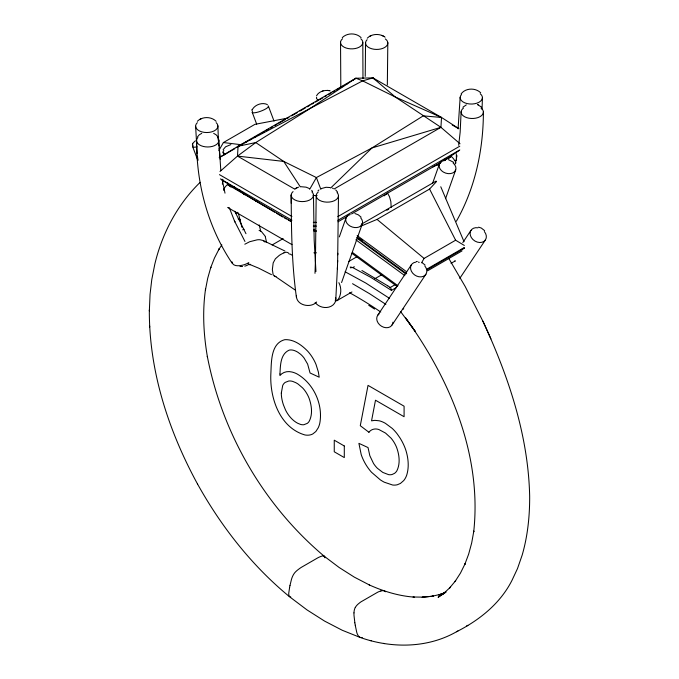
<?xml version="1.0" encoding="UTF-8"?>
<svg xmlns="http://www.w3.org/2000/svg" width="679" height="679" viewBox="0 0 679 679"><rect width="100%" height="100%" fill="white"/><g stroke="black" fill="none" stroke-linecap="round" stroke-linejoin="round"><path stroke-width="1.02" d="M316.193 195.544L315.438 261.356M456.33 153.777L456.424 157.604M338.482 195.9L337.624 262.018M365.548 42.684L365.234 76.396M387.819 42.684L387.336 84.994M281.318 393.031L282.719 385.426A20.625 11.908 60 0 1 285.214 382.387L288.719 381.029A20.022 11.56 60 0 1 292.768 381.428L295.772 382.676A26.108 15.074 60 0 1 298.183 384.127L302.579 387.879A18.537 10.703 60 0 1 305.694 391.791L306.254 392.666A20.429 11.798 60 0 1 307.825 395.441A19.878 11.475 60 0 1 309.123 398.361C311.678 405.635 312.9 414.428 309.089 421.472A20.99 12.12 60 0 1 307.273 423.382L303.861 424.723A17.96 10.372 60 0 1 300.593 424.434L297.691 423.263A20.879 12.061 60 0 1 289.016 415.675A20.311 11.721 60 0 1 285.477 409.887L283.381 404.743A30.003 17.323 60 0 1 281.301 393.022M391.189 207.418L390.841 201.578L389.5 196.715L387.531 193.184L385.833 194.534M222.373 184.162L222.712 180.75M482.421 97.937L482.056 109.234M231.997 261.839C232.804 267.161 240.23 265.905 243.982 264.793A11.577 5.984 -18.7 0 0 248.803 262.586M460.158 97.301L458.087 128.772M335.766 300.025L337.446 267.28M337.819 254.786L337.862 253.267M315.48 259.777L314.997 273.348M337.395 268.901L337.667 260.439M461.134 111.602L460.158 132.159L458.673 145.298M483.397 111.874C483.355 149.804 475.173 188.058 456.381 221.244M353.98 612.899L353.963 613.409A23.757 16.194 -71.2 0 0 354.014 615.471L354.854 622.813M149.355 310.94L150.042 294.423L151.782 279.544L154.787 264.292C162.06 233.568 177.363 204.438 200.135 182.362M220.013 171.481L237.489 156.102L238.083 146.24L355.889 78.229L372.966 77.89L441.52 117.467L458.8 128.603M460.031 143.761L440.934 127.329L441.52 117.467L395.288 97.004L362.628 80.869L355.889 78.229L307.052 110.473L255.771 142.565L237.489 156.102L295.076 189.348M296.417 295.399C295.806 305.312 310.668 308.69 316.618 302.002M192.386 145.187L193.142 142.904L195.374 140.833M289.627 587.318L288.787 592.928A23.731 10.669 -50.8 0 0 288.728 594.329L289.254 596.468L290.773 597.045M289.636 587.267L290.001 585.425M290.009 585.374L291.478 579.365A23.757 10.677 -50.8 0 1 292.021 577.727L292.208 577.235A12.935 5.814 -50.8 0 1 292.946 575.597A7.554 3.395 -50.8 0 1 294.898 572.575A9.073 4.074 -50.8 0 1 296.536 570.946A13.97 6.281 -50.8 0 1 298.157 569.596L299.685 568.459A43.023 19.335 -50.8 0 1 301.255 567.389L318.052 557.688A43.023 19.343 -50.8 0 1 319.546 556.992L320.972 556.415A13.97 6.281 -50.8 0 1 322.406 555.999A9.073 4.082 -50.8 0 1 323.688 555.982A7.562 3.395 -50.8 0 1 324.817 557.136M455.21 163.902L456.975 155.686M192.53 144.279L192.641 143.812L192.412 144.746M252.189 109.429L251.968 110.363C254.065 104.982 262.179 101.884 267.356 104.583M339.313 236.92L345.917 218.197M341.579 282.549L362.348 223.731M432.701 182.999L439.313 164.276M445.534 198.726L455.736 169.809M223.119 149.72L225.581 146.808L230.868 144.585M316.516 95.807C318.969 91.139 325.326 89.586 330.172 90.842M218.918 150.466L223.399 142.548L254.922 124.35L287.658 118.112M309.666 189.339L316.389 177.558L371.956 147.954L423.246 115.863L441.52 117.467M421.574 262.798L424.086 258.419L455.617 240.213L464.334 245.45M221.855 244.881L218.502 249.94L219.224 248.726L214.42 258.113L210.439 268.358L210.872 267.144L207.715 278.246L205.423 290.077L205.559 288.974C202.283 311.585 203.573 334.611 207.451 357.061L207.324 356.373C222.22 433.618 264.148 505.813 324.452 556.424M377.549 315.514L411.44 264.691M392.046 325.02L425.92 274.24M462.806 242.581L470.988 230.317M459.768 278.382L485.468 239.857M197.504 136.852L199.32 134.748L201.765 133.347M461.109 93.931C465.454 87.812 475.555 87.616 480.707 92.794M360.829 226.192L377.04 219.402L429.578 189.059L436.521 181.531M330.639 188.049L371.956 147.954L440.934 127.329L395.288 97.004L372.966 77.89L362.628 80.869L238.083 146.24L219.19 157.638M342.267 37.625C347.164 32.694 356.178 32.694 361.084 37.625M367.28 38.177C371.863 33.517 379.943 33.33 385.078 37.192M197.343 121.286C202.232 116.355 211.245 116.372 216.134 121.295M462.883 107.248L466.32 104.872M317.95 190.918L318.969 189.942M443.591 160.431L445.118 159.124M385.29 194.966L384.17 195.849M244.813 244.219L249.719 241.724L257.035 239.857A13.461 11.178 -35.2 0 1 260.091 239.763L262.926 240.451L265.039 242.08M449.15 157.961L448.327 158.563M451.433 155.033L451.45 156.28L449.269 157.876M352.817 80.36L355.889 78.229M389.788 287.565L390.781 287.972L391.452 290.383L396.129 287.684M444.94 160.091L458.987 150.636M437.055 165.252L439.678 163.597M249.728 264.878L250.627 264.309M444.677 593.073L438.099 597.291L445.747 591.825L443.404 593.726L450.389 587.191L449.405 588.209L455.677 580.647L454.938 581.682L460.455 573.11L465.166 563.621L464.742 564.572L468.637 554.174L471.676 542.971L473.832 531.037L473.713 531.776C482.115 454.896 449.897 379.001 405.524 317.806L415.234 331.369L400.61 311.602M220.149 157.138L234.815 148.667M236.648 147.606L239.407 146.019M241.24 144.958L243.074 143.897M244.907 142.836L247.657 141.249M249.49 140.197L251.323 139.136M254.073 137.548L255.907 136.487M257.74 135.427L259.573 134.366M262.332 132.778L264.165 131.726M265.998 130.665L268.748 129.078M270.582 128.017L272.415 126.956M275.165 125.369L276.998 124.308M278.831 123.255L285.256 119.546M287.09 118.486L288.923 117.425M291.673 115.837L297.173 112.663M299.923 111.076L305.423 107.902M307.264 106.841L310.014 105.253M311.848 104.193L313.681 103.132M315.514 102.071L318.264 100.484M320.098 99.431L322.848 97.835M324.681 96.783L326.514 95.722M328.356 94.661L331.106 93.074M332.939 92.013L334.772 90.961M336.606 89.9L339.356 88.312M341.189 87.251L343.022 86.191M345.772 84.603L347.606 83.542M334.085 189.017L440.934 127.329M272.152 244.949L283.143 238.609M337.828 216.601L459.785 146.189M337.828 220.336L459.785 149.923M337.972 221.804L347.563 216.262M351.561 213.953L441.07 162.281M445.059 159.972L451.45 156.28M361.287 224.265L436.088 181.081M386.877 210.252L388.702 209.2M348.582 261.576L357.477 256.433M336.86 300.687L351.943 291.978M374.833 278.763L382.158 274.537M390.111 287.582L395.501 284.467M427.116 268.986L464.266 247.538M427.159 269.724L464.3 248.276M427.583 270.802L462.059 250.891M451.034 263.333L455.269 260.94M355.244 625.206L356.713 632.191A23.731 16.177 -71.2 0 0 357.247 633.889L358.563 636.308L360.159 637.445C391.274 648.504 427.397 648.411 456.526 631.75C479.374 620.207 500.338 603.504 512.051 580.222L517.5 568.578L522.193 555.032C527.719 535.918 529.764 515.989 529.662 496.137L529.645 495.577C528.22 434.815 508.299 376.09 483.007 321.396L465.149 286.436L448.912 258.665M466.498 626.08L467.865 625.3M456.526 631.75L457.901 630.978M446.035 592.164L441.876 594.354L444.66 592.928M432.998 166.881L440.552 163.045M242.7 229.825L244.05 229.307M371.54 35.401L369.469 36.394M201.604 118.519L199.533 119.504M295.127 188.584L298.565 187.158M296.392 187.981L297.207 187.599M321.405 188.541L326.056 187.277L330.002 187.54M283.915 252.834L281.106 254.26A31.828 18.375 -60 0 0 279.264 255.397L275.36 258.826L273.179 262.909L272.355 269.521L273.179 274.987L295.594 290.323M323.102 90.927L322.27 91.241M445.56 592.394L438.651 594.948L441.545 594.083L432.082 596.247L422.134 597.265L433.414 596.111L432.082 596.247M462.255 248.828L464.224 248.115M380.86 590.985L379.323 591.502A43.023 29.333 -71.2 0 0 377.762 592.164L360.956 601.857A43.023 29.324 -71.2 0 0 359.463 602.969L358.037 604.157A13.97 9.523 -71.2 0 0 356.602 605.617A9.073 6.187 -71.2 0 0 355.321 607.459M455.117 260.974L454.658 261.059M238.083 146.24L255.771 142.565L283.72 161.424L316.389 177.558L320.878 189.416M362.263 637.564L360.159 637.445L342.258 630.265L324.647 621.124L307.035 609.929L289.695 596.849M416.448 261.542L417.296 261.466M242.564 266.507L239.993 266.499M276.056 276.531L274.257 276.226M313.078 195.544L317.101 195.467M301.043 186.717L306.085 187.158L309.522 188.584M313.325 222.356L316.414 222.373M313.325 226.09L316.414 226.107M313.825 230.062L314.912 230.062M313.885 252.8L316.431 252.809M423.441 597.138L413.044 597.002L414.215 597.121C398.531 595.984 383.389 591.265 369.104 584.857L369.622 585.077L354.37 577.167L339.11 567.466L324.087 556.135M350.169 267.051L351.391 267.22A10.499 7.588 41 0 1 352.987 267.721L370.963 277.465L391.452 290.383M313.537 230.852L316.406 231.072L313.528 230.062M329.23 90.587L327.312 90.375M237.489 156.102L283.72 161.424L300.322 186.895M223.399 142.548L242.14 144.839M353.81 266.788L354.421 266.889M221.999 180.071L255.762 200.967L257.833 201.247M383.559 643.378L384.586 643.599M370.335 640.535L371.311 640.747M478.559 227.168L481.301 228.042L484.628 230.656M239.967 190.179L236.886 189.449L233.856 186.555M448.31 159.607L453.657 162.315M228.619 207.74L227.838 207.46M354.913 213.529L358.3 214.819L361.101 217.17M345.127 271.795L365.777 283.033L389.474 298.344M238.159 218.918L240.51 219.792M248.166 263.8L258.572 268.12L271.473 274.656M263.741 240.773L284.985 251.052M332.464 188.151L333.279 188.541M383.907 36.386L381.836 35.393M478.211 104.855L477.405 104.464L481.674 107.24M213.656 133.356L216.083 134.765L217.9 136.861M284.569 218.001L286.402 219.011M288.236 220.021L290.985 221.541M361.924 270.497L387.701 285.808M352.545 283.703L369.614 293.727L385.867 304.379M422.202 262.748L425.079 265.039M356.874 237.294L358.826 238.388M359.276 238.643L360.176 239.144M360.473 239.314L360.922 239.568M361.678 239.984L362.272 240.324M452.214 124.978L458.639 128.687M219.461 174.639L291.919 216.474M220.378 178.9L291.919 220.2M227.686 182.812L227.72 184.688L291.512 221.515M228.136 207.757L291.97 244.618M255.762 200.967L274.647 212.188M276.446 213.257L282.736 216.991M290.205 254.065L292.607 255.533M387.616 285.757L390.391 287.523M368.739 305.295L374.562 309.072M230.996 187.081L230.529 186.742M357.171 235.588L406.704 271.829M357.162 237.472L406.687 273.713M357.052 238.261L405.77 273.917M355.864 239.814L404.837 275.657M352.893 252.775L397.919 285.723M351.747 253.233L397.156 286.462M227.72 184.688L230.054 186.394M368.943 432.277L360.277 425.691L368.035 385.375L404.09 406.195L404.09 416.728L375.495 400.22L371.549 420.827L374.884 420.352L379.179 420.793A30.657 17.696 60 0 1 385.4 423.331L392.173 428.364A29.367 16.958 60 0 1 397.181 433.889L399.897 437.785A35.172 20.311 60 0 1 402.392 442.105L403.139 443.582A31.955 18.452 60 0 1 406.11 451.06C408.385 458.8 409.148 467.296 406.721 475.096A37.803 21.821 60 0 1 403.691 480.596L400.44 483.431L397.334 484.747A31.115 17.968 60 0 1 392.615 485.018L384.314 482.217A47.352 27.338 60 0 1 380.308 479.841L371.566 472.304A30.148 17.408 60 0 1 366.227 465.183A31.446 18.155 60 0 1 364.716 462.577A29.944 17.289 60 0 1 361.194 454.548L358.902 443.345L368.035 447.563L369.834 455.728L373.526 463.468A18.537 10.703 60 0 0 377.422 468.298L382.812 472.431L388.583 474.646A20.243 11.687 60 0 0 392.089 474.502L394.524 473.356A23.179 13.376 60 0 0 396.918 470.717C400.449 463.519 399.303 454.803 396.638 447.503A20.429 11.789 60 0 0 394.193 442.555A19.301 11.144 60 0 0 391.045 438.15L385.545 433.092L378.89 429.535A20.209 11.67 60 0 0 374.536 429.035A23.544 13.597 60 0 0 368.926 432.251M377.04 219.402L424.086 258.419M335.171 300.211L335.197 300.237A8.564 3.471 82.6 0 0 337.718 300.11C341.376 295.127 341.749 288.151 338.88 282.676M289.33 596.552C251.688 565.556 221.176 526.497 197.513 483.991L197.572 484.11C168.545 430.859 149.007 371.099 149.338 309.997M372.966 77.89L374.986 79.723M335.706 189.942L337.531 192.038M242.335 192.378L244.338 194.78M315.158 302.435C318.162 306.645 323.934 308.393 328.857 307.129A11.492 9.234 12.4 0 0 335.833 299.269L335.664 297.487M311.712 190.358L312.518 191.478M232.388 263.571C207.995 227.575 196.426 184.136 196.596 140.859M244.966 241.478L234.399 220.845L234.875 221.931L229.307 207.74M245.976 233.703L234.739 211.211M429.578 189.059L455.617 240.213M482.93 321.218L490.917 338.897M440.773 186.767L464.037 241.682M265.082 236.046L261.449 231.607A13.673 10.482 43 0 0 259.081 230.368M268.468 106.323L274.044 121.108M252.198 112.256L256.67 124.121M192.649 146.63L197.827 160.371M265.26 236.496L266.474 242.03M259.166 224.893L260.711 231.038M223.068 152.223L223.841 155.304M238.304 212.883L241.919 227.278M225.004 193.159L222.101 179.154M355.236 625.147L354.862 622.872M296.46 297.589C291.698 263.783 291.359 229.561 291.198 195.484M220.327 159.54L219.003 148.014M197.419 156.017L197.937 160.023M220.811 170.607L218.859 140.23M197.216 153.921L195.62 126.286M315.947 271.524L314.165 239.976L313.46 194.848M218.332 139.093L218.816 146.036M217.908 125.929L218.375 140.264M149.669 326.183L149.686 327.057M456.449 156.348L456.517 160.507M340.816 86.819L340.535 42.259M362.976 78.543L362.815 42.624M291.198 194.848L291.223 203.301M283.907 252.877A9.014 5.203 -60 0 1 289.313 254.175M451.289 156.467A11.28 8.258 37.2 0 1 454.709 160.626M223.977 188.932A11.263 8.725 -34 0 1 227.541 184.501M454.981 160.567A16.245 12.281 35.2 0 1 455.923 163.079M222.746 180.758A16.245 12.281 35.2 0 1 223.018 179.587M223.629 190.341A16.288 12.256 -36.1 0 1 224.197 188.983M197.054 146.834A8.666 1.944 -20.6 0 1 193.209 145.603M268.01 105.865A8.666 1.944 -20.6 0 1 260.609 111.254A8.666 1.944 -20.6 0 1 252.495 111.517M319.3 99.855A8.666 3.132 -14.1 0 1 316.669 97.267M225.903 153.777A8.666 3.132 -14.1 0 1 223.832 150.449M324.91 557.434A12.943 5.814 -50.8 0 1 324.986 557.849M380.86 590.993A13.97 9.523 -71.2 0 1 382.481 590.679A9.073 6.187 -71.2 0 1 384.085 590.849A7.562 5.152 -71.2 0 1 385.502 591.774M353.98 612.899A12.935 8.819 -71.2 0 1 354.166 610.947A7.554 5.152 -71.2 0 1 355.287 607.433M360.761 217.942A8.666 6.349 19.4 0 1 358.936 227.058A8.666 6.349 19.4 0 1 346.901 223.213A8.666 6.349 19.4 0 1 350.237 214.581M453.105 163.011A8.666 6.349 19.4 0 1 452.698 172.984A8.666 6.349 19.4 0 1 440 168.833A8.666 6.349 19.4 0 1 445.186 160.422M484.356 231.547A8.666 6.807 33.7 0 1 482.065 242.25A8.666 6.807 33.7 0 1 470.369 235.401A8.666 6.807 33.7 0 1 477.931 227.788M424.808 265.93A8.666 6.807 33.7 0 1 423.229 276.395A8.666 6.807 33.7 0 1 411.406 271.269A8.666 6.807 33.7 0 1 415.955 262.094M418.383 262.162A8.666 6.807 33.7 0 1 419.223 262.349M392.929 322.194A8.666 6.832 34.9 0 1 381.505 326.234A8.666 6.832 34.9 0 1 379.171 313.859M403.742 308.826A25.479 6.213 -40.2 0 1 402.825 309.259M248.489 264.564A7.257 3.327 -8.6 0 1 244.796 266.134M217.552 137.506A11.144 6.434 0 0 1 207.74 146.978A11.144 6.434 0 0 1 197.886 137.523M216.168 122.653A11.144 6.434 0 0 1 214.063 130.971A11.144 6.434 0 0 1 199.507 130.988A11.144 6.434 0 0 1 197.326 122.678M337.056 192.564A11.144 6.434 0 0 1 334.17 200.806A11.144 6.434 0 0 1 319.631 200.373A11.144 6.434 0 0 1 318.239 192.004M311.899 191.86A11.144 6.434 0 0 1 309.395 200.144A11.144 6.434 0 0 1 294.839 199.932A11.144 6.434 0 0 1 293.065 191.588M480.24 93.778A11.144 6.434 0 0 1 479.17 102.164A11.144 6.434 0 0 1 464.657 102.792A11.144 6.434 0 0 1 461.448 94.593M481.021 108.088A11.144 6.434 0 0 1 479.824 116.78A11.144 6.434 0 0 1 464.725 116.805A11.144 6.434 0 0 1 463.443 108.114M360.812 38.754A11.144 6.434 0 0 1 359.064 47.258A11.144 6.434 0 0 1 344.236 47.233A11.144 6.434 0 0 1 342.572 38.728M385.299 38.915A11.144 6.434 0 0 1 384.696 47.471A11.144 6.434 0 0 1 369.894 48.099A11.144 6.434 0 0 1 367.127 39.688M235.63 213.546A6.883 6.366 32.9 0 1 237.285 212.281M350.389 267.857A8.216 4.957 -14.2 0 1 353.53 267.484M349.558 292.734A237.302 146.214 37.2 0 1 380.775 312.034M279.969 373.976L279.943 375.563C282.71 372.016 287.582 370.87 291.826 371.999A30.835 17.798 60 0 1 296.952 373.891C313.63 383.389 323.221 404.311 319.801 423.161A40.036 23.12 60 0 1 318.222 427.804L315.837 431.513L312.79 433.949A29.842 17.23 60 0 1 309.106 435.095A30.759 17.756 60 0 1 304.888 434.942C279.816 427.66 269.843 398.217 270.819 374.435C271.498 362.662 270.361 343.379 284.841 339.67C293.795 339.211 301.739 345.051 307.689 351.196A26.804 15.473 60 0 1 312.391 357.417A26.71 15.422 60 0 1 316.015 364.428L318.349 371.931L319.198 377.201L310.065 372.992L307.629 364.088L304.039 357.96A16.797 9.701 60 0 0 300.551 354.243L297.962 352.316A21.779 12.57 60 0 0 296.18 351.315A19.64 11.339 60 0 0 289.254 350.109C280.274 353.946 280.385 365.726 279.969 373.976M344.295 445.984L334.255 440.187L334.255 451.781L344.295 457.578L344.295 445.984"/></g></svg>
